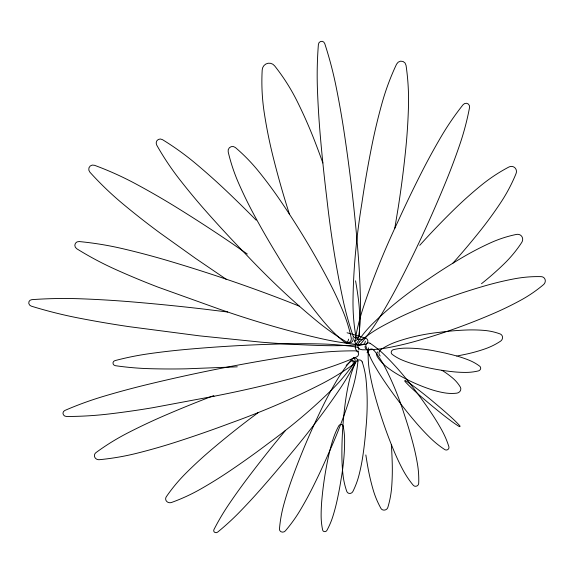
<?xml version="1.0" encoding="UTF-8"?>
<svg xmlns="http://www.w3.org/2000/svg" width="574" height="574" viewBox="0 0 574 574"><rect width="100%" height="100%" fill="white"/><g stroke="black" fill="none" stroke-linecap="round" stroke-linejoin="round"><path stroke-width="0.86" d="M394.79 228.294L398.227 207.551A1603.95 1185.138 41.4 0 0 405.732 149.111A646.381 573.584 42.1 0 0 408.473 106.168A236.782 231.128 56.1 0 0 406.048 65.379A5.245 4.994 -66.5 0 0 396.555 64.188A230.698 209.675 -51 0 0 382.09 102.961A567.37 474.289 -47.7 0 0 371.966 145.15A1143.329 838.521 -47.1 0 0 361.828 203.497A757.343 604.666 -46.4 0 0 355.399 254.153A647.106 530.082 -46 0 0 353.01 300.123A218.68 198.439 -39.4 0 0 355.837 336.156A4.743 4.47 -22.7 0 0 363.069 338.89M285.572 430.328L275.082 443.078A1109.384 779.908 -28.7 0 0 247.157 478.759A594.786 474.031 -25.2 0 0 228.804 504.438A251.261 216.994 -18.1 0 0 213.88 529.737A2.368 2.124 -5.1 0 0 217.596 532.148A286.842 264.772 17.1 0 0 239.889 511.735A894.694 755.585 44 0 0 261.493 488.338A3319.715 2016.103 52.3 0 0 290.767 453.79A1453.167 1119.099 49.6 0 0 316.138 421.962A1129.288 918.536 48.1 0 0 338.445 391.045A291.441 277.759 22.2 0 0 354.667 364.024A2.454 2.296 -20.1 0 0 350.936 361.34A256.965 224.606 -23.7 0 0 346.165 365.373M258.221 412.591L248.09 420.197A732.754 563.876 -21.6 0 0 210.701 450.332A400.279 335.381 -18 0 0 185.926 473.191A170.32 150.474 -11.4 0 0 166.288 496.79A4.327 3.91 -1.3 0 0 166.647 501.353A4.327 3.91 -1.3 0 0 171.554 502.458A187.268 175.156 11.2 0 0 200.498 489.134A529.501 484.829 43.7 0 0 229.421 471.189A1451.337 1131.103 57.5 0 0 268.367 443.372A790.986 692.667 53.3 0 0 302.053 416.889A643.504 580.257 50.8 0 0 331.6 389.911A188.229 181.901 4.8 0 0 352.529 365.265A4.42 4.14 -19.7 0 0 351.044 359.317M359.963 345.247L359.998 345.232A2.504 2.353 -22 0 1 357.006 344.493M237.277 366.822L186.349 368.817A1023.679 859.156 78.6 0 1 149.965 368.687A306.652 296.521 57.1 0 1 115.36 365.681A2.77 2.583 8.5 0 1 114.922 360.637A258.695 227.828 -3.7 0 1 148.824 353.749A589.168 475.301 -7.2 0 1 185.079 349.523A1040.361 744.528 -8.3 0 1 287.115 343.84A586.822 473.765 -8.7 0 1 323.054 344.027A255.954 225.891 -11 0 1 356.691 347.076A2.705 2.54 -21.2 0 1 358.786 350.032M227.713 312.019L202.931 308.977A1483.029 961.787 -3.4 0 0 131.877 301.874A853.653 648.885 -2.3 0 0 80.769 298.796A384.494 330.136 1.6 0 0 31.8 299.657A3.559 3.308 19.8 0 0 31.276 306.143A509.561 468.484 73.9 0 0 78.968 318.104A2140.676 1503.844 84.2 0 0 129.229 326.678L199.537 335.855L261.313 342.183A3002.508 1905.601 86.1 0 0 318.175 345.448A492.786 456.488 -86.9 0 0 364.712 344.479A3.365 3.157 -22.7 0 0 365.774 338.265A374.65 322.918 -6.6 0 0 347.069 332.776M299.377 306.179L287.868 301.594A1219.054 857.09 2 0 0 167.608 260.574A673.194 542.861 2.7 0 0 122.779 248.707A292.482 260.496 5.9 0 0 79.162 241.554A4.126 3.91 23.2 0 0 76.787 248.772A346.56 329.498 82.7 0 0 115.697 269.515A1150.26 929.744 -88.2 0 0 158.223 287.201L218.192 308.733A1923.948 1376.753 -86.6 0 0 271.136 325.688A1444.514 1110.173 -86.2 0 0 320.357 338.452A333.96 316.468 -71.3 0 0 360.996 344.852A3.867 3.638 -22.4 0 0 365.344 341.214M226.264 279.301L195.433 258.3L159.952 232.944A1061.556 860.935 -79.9 0 1 122.671 203.705A339.112 319.897 -86.3 0 1 89.881 172.171A4.47 4.283 34.7 0 1 94.516 165.298A296.55 267.262 13.2 0 1 136.153 184.089A701.098 569.932 9.9 0 1 177.438 207.975A1330.295 932.104 9.4 0 1 232.391 243.706L247.308 254.017M369.391 355.342L369.154 355.026A7.555 7.067 -23.2 0 1 368.659 347.858M355.564 280.829A486.085 434.41 22.3 0 1 358.241 298.093A188.731 179.167 4.7 0 1 359.109 335.525A6.479 6.106 -21.8 0 1 354.538 341.085M348.468 339.148A4.09 3.86 -20.5 0 1 346.954 342.362M352.953 337.742A3.86 3.638 -21.1 0 1 347.299 342.434A275.893 257.812 -55.6 0 1 317.085 321.246A1005.777 810.646 -70.4 0 1 282.494 290.839A1254.714 966.451 -71.2 0 1 246.569 255.014A2446.223 1578.141 -72.5 0 1 206.705 212.043A841.599 702.009 -72.1 0 1 179.418 179.188A289.662 273.54 -74.2 0 1 156.716 145.093A4.197 4.09 41.4 0 1 162.435 139.625A264.815 243.742 16.1 0 1 195.827 163.662A643.741 537.903 14.3 0 1 227.828 192.283A1273.541 920.488 14.5 0 1 256.176 220.165M365.688 348.698A4.814 4.513 -22.9 0 1 365.071 346.445M367.008 352.709A3.903 3.652 -22.2 0 1 368.494 352.214M391.325 444.477A585.53 504.811 17.6 0 1 392.243 463.57A283.068 256.183 3.6 0 1 391.712 486.551A112.648 102.394 -10 0 1 387.83 507.445A3.731 3.344 -17.4 0 1 384.616 510.078A3.731 3.344 -17.4 0 1 380.957 508.421A112.353 100.665 -25.2 0 1 372.971 489.191A280.456 245.643 -34.4 0 1 367.826 466.992A567.456 469.101 -42.2 0 1 365.839 454.952M353.268 357.53A4.398 4.118 -20 0 1 353.412 364.361A253.191 250.034 28.4 0 1 320.629 384.393A995.474 844.741 66.9 0 1 277.78 404.491A1277.674 1031.729 67.8 0 1 230.411 423.131A2878.617 1874.598 69.4 0 1 176.397 441.951A796.942 699.39 62.2 0 1 137.208 453.173A256.549 243.111 26.9 0 1 99.352 459.695A4.405 4.004 5.3 0 1 94.775 457.234A4.405 4.004 5.3 0 1 96.009 452.585A222.389 194.837 -6.8 0 1 127.93 432.846A510.688 416.473 -12.6 0 1 164.702 415.504A907.15 666.342 -15.1 0 1 213.722 395.622M456.775 356.016A223.717 197.908 -16 0 0 438.558 351.726A156.731 140.86 -18.4 0 0 421.94 349.006A136.827 123.539 -19.2 0 0 406.105 348.131A50.72 46.738 -23 0 0 393.427 349.645A2.827 2.64 -24.8 0 0 392.186 354.373A52.004 48.625 -30.4 0 0 402.855 360.357A127.586 119.701 -39.2 0 0 415.598 364.662A257.748 240.664 -54 0 0 452.391 371.687A127.478 118.983 -39.6 0 0 465.945 372.411A51.868 47.936 -32.6 0 0 478.443 370.904A2.813 2.569 -29.9 0 0 479.778 366.248A50.541 46.135 -25.8 0 0 469.367 360.321A119.098 107.647 -21 0 0 456.775 356.016A316.36 300.051 -66 0 0 467.136 353.943A155.827 147.31 -43.5 0 0 485.087 348.856A64.245 59.732 -35.3 0 0 500.471 341.229A4.441 4.068 -33.1 0 0 502.544 337.275A4.441 4.068 -33.1 0 0 500.047 333.917A62.222 56.697 -28.4 0 0 483.932 330.38A143.227 128.526 -23.8 0 0 465.521 330.043A264.363 230.497 -19.9 0 0 439.899 332.267A186.708 166.116 -21.4 0 0 417.133 335.962A163.834 146.635 -21.9 0 0 396.318 341.867A62.121 57.135 -23.8 0 0 380.935 349.552A4.427 4.133 -23.8 0 0 380.189 355.988M358.685 351.805A5.482 5.144 -21.9 0 1 356.038 344.357A110.99 101.512 -26.5 0 1 372.791 323.578A297.597 258.795 -27.6 0 1 398.248 300.97A340.059 292.345 -27.5 0 1 428.154 279.273A479.398 396.986 -27.1 0 1 463.462 256.858A261.737 229.471 -29.6 0 1 490.253 242.96A112.999 102.674 -34.5 0 1 516.5 234.414A5.683 5.252 -42.3 0 1 521.874 236.553A5.683 5.252 -42.3 0 1 521.73 242.458A119.162 113.372 -46.7 0 1 504.072 263.882A303.675 294.383 -81.8 0 1 481.5 283.7M419.716 245.342A652.38 520.094 -32.4 0 1 454.113 209.517A353.885 304.83 -34.4 0 1 480.947 185.524A151.493 137.243 -39.1 0 1 508.808 167.063A5.647 5.245 -49.2 0 1 514.828 167.701A5.647 5.245 -49.2 0 1 516.026 173.657A160.942 155.375 -59.5 0 1 500.428 203.06A428.886 406.837 70.7 0 1 479.362 231.86A1046.624 875.859 61.6 0 1 452.821 263.244M357.846 344.766A5.317 5.001 -22.2 0 1 355.399 343.683M289.432 214.181A1122.945 858.266 -58.8 0 1 273.059 156.673A518.631 451.537 -58.6 0 1 264.212 112.518A203.605 191.565 -61.5 0 1 262.203 69.906A7.153 6.981 89.9 0 1 274.594 65.809A198.991 191.96 30.3 0 1 297.318 101.612A498.053 445.431 26.5 0 1 315.37 142.768A1043.661 825.254 27 0 1 322.861 162.987M377.584 351.941A4.298 4.018 -23.5 0 0 377.218 356.511A43.624 40.711 -27.9 0 0 385.369 365.839A100.88 94.136 -34.4 0 0 396.555 373.739A194.981 181.262 -44.4 0 0 430.715 389.394A100.637 93.426 -34.6 0 0 444.111 392.788A43.351 39.965 -29.5 0 0 456.875 393.154A4.248 3.882 -27.2 0 0 460.334 387.077A42.612 39.018 -23.9 0 0 452.513 377.922A96.202 87.686 -19.4 0 0 441.944 370.309M404.95 380.792L404.928 381.366A155.224 142.639 -38.7 0 0 412.154 388.62A415.49 367.453 -54 0 0 420.01 395.687A989.999 786.05 -64.5 0 0 442.798 414.615A413.725 364.813 -53.1 0 0 451.064 420.95A153.961 140.006 -37.7 0 0 459.379 426.626L459.968 426.539L459.996 425.987A144.576 129.71 -14.7 0 0 452.994 418.927A350.248 303.23 -4.8 0 0 445.295 411.989A683.247 549.067 2.4 0 0 434.066 402.424A470.479 397.323 -1.1 0 0 423.856 394.065A405.416 347.507 -2.7 0 0 414.091 386.56A145.818 131.941 -13.1 0 0 405.545 380.706L404.95 380.792M213.994 396.254L152.756 407.705A1420.248 1116.638 72.2 0 1 108.795 413.998A385.348 363.048 50.2 0 1 66.484 416.487A3.444 3.15 9.6 0 1 64.84 410.467A308.224 265.561 -5 0 1 104.152 396.168A690.472 538.893 -9.9 0 1 147.052 384.602A1196.596 817.412 -11.6 0 1 269.802 359.439A689.266 538.756 -11.5 0 1 313.72 353.197A306.394 265.712 -12.5 0 1 355.471 350.85A3.379 3.171 -20.9 0 1 356.59 356.949A379.615 366.155 75.6 0 1 317.228 371.206A1888.675 1387.458 74.8 0 1 267.9 384.494A2692.361 1788.067 75.1 0 1 213.994 396.254M359.396 341.968A4.764 4.477 -22.2 0 0 362.151 349.774A127.851 122.915 -36.2 0 0 388.863 347.543A339.177 325.271 -78.8 0 0 417.241 340.791A807.231 706.092 82.9 0 0 494.221 313.174A341.552 324.238 -75 0 0 520.783 300.195A129.846 122.104 -46.4 0 0 543.478 284.661A4.865 4.449 -39.3 0 0 545.128 279.646A4.865 4.449 -39.3 0 0 541.139 276.646A121.214 109.168 -31 0 0 514.376 278.813A281.978 244.926 -25.1 0 0 485.704 285.63A514.376 420.835 -21.6 0 0 446.443 298.308A366.958 312.356 -22.6 0 0 412.197 311.531A321.218 276.804 -23 0 0 381.631 326.556A120.074 109.297 -24 0 0 359.396 341.968M354.954 340.949A3.559 3.351 -22 0 0 361.197 343.36A256.212 249.697 25.7 0 0 381.43 314.487A768.629 671.393 48.5 0 0 399.813 281.447A2325.884 1576.333 50.3 0 0 445.682 182.159A785.655 684.538 52 0 0 459.781 144.605A268.51 261.421 72.7 0 0 469.532 107.568A3.882 3.645 -57.4 0 0 463.06 104.741A249.346 222.461 -44.1 0 0 441.176 136.612A597.139 488.051 -40.7 0 0 421.768 172.071A1147.691 823.109 -39.8 0 0 397.631 222.195A786.739 613.498 -39.4 0 0 378.345 266.393A678.317 543.04 -39.2 0 0 363.328 307.377A238.669 213.291 -35.1 0 0 354.954 340.949M353.182 336.142A3.021 2.841 -22.2 0 0 359.008 335.281A364.691 336.866 21.3 0 0 360.357 296.22A1063.019 846.119 31.6 0 0 358.162 254.361A3107.392 1815.146 33.8 0 0 344.056 131.733A1095.049 868.541 33.9 0 0 336.084 86.609A388.06 359.841 37.3 0 0 324.726 43.538A3.365 3.25 -79.9 0 0 318.398 44.42A384.774 341.178 -57.1 0 0 317.436 89.228A1026.549 787.349 -54.9 0 0 320.242 135.112A2525.198 1501.161 -54.7 0 0 326.735 197.614A1452.686 1023.916 -54 0 0 333.939 251.096A1196.424 885.051 -53.7 0 0 342.786 298.796A361.548 320.27 -47.1 0 0 353.182 336.142M344.436 342.14A4.183 3.939 -20.9 0 0 351.288 338.151A172.451 161.703 0.9 0 0 342.334 309.702A434.855 385.764 14.2 0 0 328.364 280.256A889.693 710.569 18.9 0 0 279.445 199.271A442.576 393.262 17.2 0 0 258.53 171.253A179.267 170.578 15.5 0 0 235.39 147.532A4.449 4.427 44.7 0 0 228.194 151.895A186.177 178.04 -60 0 0 238.641 183.242A491.653 436.018 -62.4 0 0 253.916 214.568A1119.788 870.012 -64.3 0 0 277.78 255.99A684.789 580.522 -62.1 0 0 300.245 290.882A572.551 497.271 -60.9 0 0 323.148 320.931A179.031 168.426 -44 0 0 344.436 342.14M357.925 361.326A3.437 3.214 -20.4 0 0 351.898 359.202A159.134 143.12 -25.2 0 0 336.07 381.631A383.511 325.932 -29.7 0 0 322.459 407.009A735.574 573.189 -33.3 0 0 291.893 479.075A379.227 321.081 -28 0 0 283.743 504.811A155.167 137.308 -19.7 0 0 279.466 529.077A3.286 2.949 -9.9 0 0 285.3 530.943A163.425 150.008 1.1 0 0 300.252 510.15A440.846 398.636 23.3 0 0 313.347 486.121A1058.657 857.664 38.3 0 0 329.634 450.956A634.65 557.562 32.3 0 0 342.829 418.64A528.417 473.923 29.1 0 0 352.96 387.5A166.855 157.57 0.6 0 0 357.925 361.326M362.201 361.921A3.358 3.135 -20.8 0 0 356.016 361.785A93.584 85.727 -25.8 0 0 349.494 379.88A227.62 202.371 -31.5 0 0 345.677 399.906A445.194 376.508 -37 0 0 341.889 455.146A225.582 199.623 -30 0 0 342.951 474.425A91.675 82.685 -22.1 0 0 346.832 491.574A3.236 2.92 -15.4 0 0 352.802 491.653A92.715 84.952 -9.2 0 0 359.123 474.648A232.8 213.815 3.5 0 0 362.926 455.469A480.797 427.178 19.1 0 0 365.954 428.132A318.089 290.839 10.9 0 0 367.188 403.422A272.514 250.816 7.6 0 0 366.104 380.232A94.473 88.303 -10 0 0 362.201 361.921M373.739 350.011A3.121 2.92 -22.7 0 0 368.171 351.948A116.127 106.542 -31.5 0 0 369.706 372.583A291.736 258.551 -40.2 0 0 374.485 393.943A601.681 499.208 -47.6 0 0 393.771 450.482A288.693 254.433 -38.6 0 0 402.639 469.353A113.48 102.143 -28.3 0 0 413.337 485.346A2.992 2.691 -20.2 0 0 418.69 483.509A112.102 101.756 -12.2 0 0 417.492 464.244A279.969 251.62 0.4 0 0 413.093 443.831A568.081 485.468 12.4 0 0 404.613 415.418A381.136 338.438 6.6 0 0 395.558 390.212A327.302 293.623 4.2 0 0 385.003 367.274A114.563 106.24 -10.8 0 0 373.739 350.011M370.022 343.238A2.683 2.518 -22.8 0 0 365.896 346.194A111.794 103.557 -33.9 0 0 373.416 363.471A286.512 257.991 -45.5 0 0 383.906 380.533A611.884 516.578 -55.1 0 0 417.449 424.308A284.087 254.275 -44 0 0 430.773 438.393A109.77 99.747 -31.9 0 0 444.893 449.657A2.59 2.339 -23.6 0 0 448.918 446.852A106.42 96.504 -15.4 0 0 442.016 430.536A261.715 233.625 -4.7 0 0 432.043 414.062A514.44 437.302 4.9 0 0 416.164 391.733A352.343 310.391 0.3 0 0 400.796 372.339A304.177 270.684 -1.6 0 0 384.867 355.284A108.364 100.077 -13 0 0 370.022 343.238M343.152 426.087A2.31 2.124 -16.3 0 0 338.861 425.686A85.426 77.332 -21 0 0 332.812 440.007A208.728 184.218 -26.6 0 0 328.615 455.871A407.368 344.192 -32.4 0 0 321.813 500.219A207.293 182.166 -25.5 0 0 321.131 515.861A84.077 75.094 -18.6 0 0 322.674 530.125A2.239 2.009 -12.9 0 0 326.85 530.476A85.433 77.382 -7.6 0 0 332.719 516.851A216.405 196.681 2.9 0 0 336.852 501.533A449.076 397.861 17.4 0 0 341.028 479.606A296.313 268.646 9.2 0 0 343.711 459.774A253.234 230.719 6.2 0 0 344.63 441.112A86.717 79.836 -8.2 0 0 343.152 426.087"/></g></svg>
